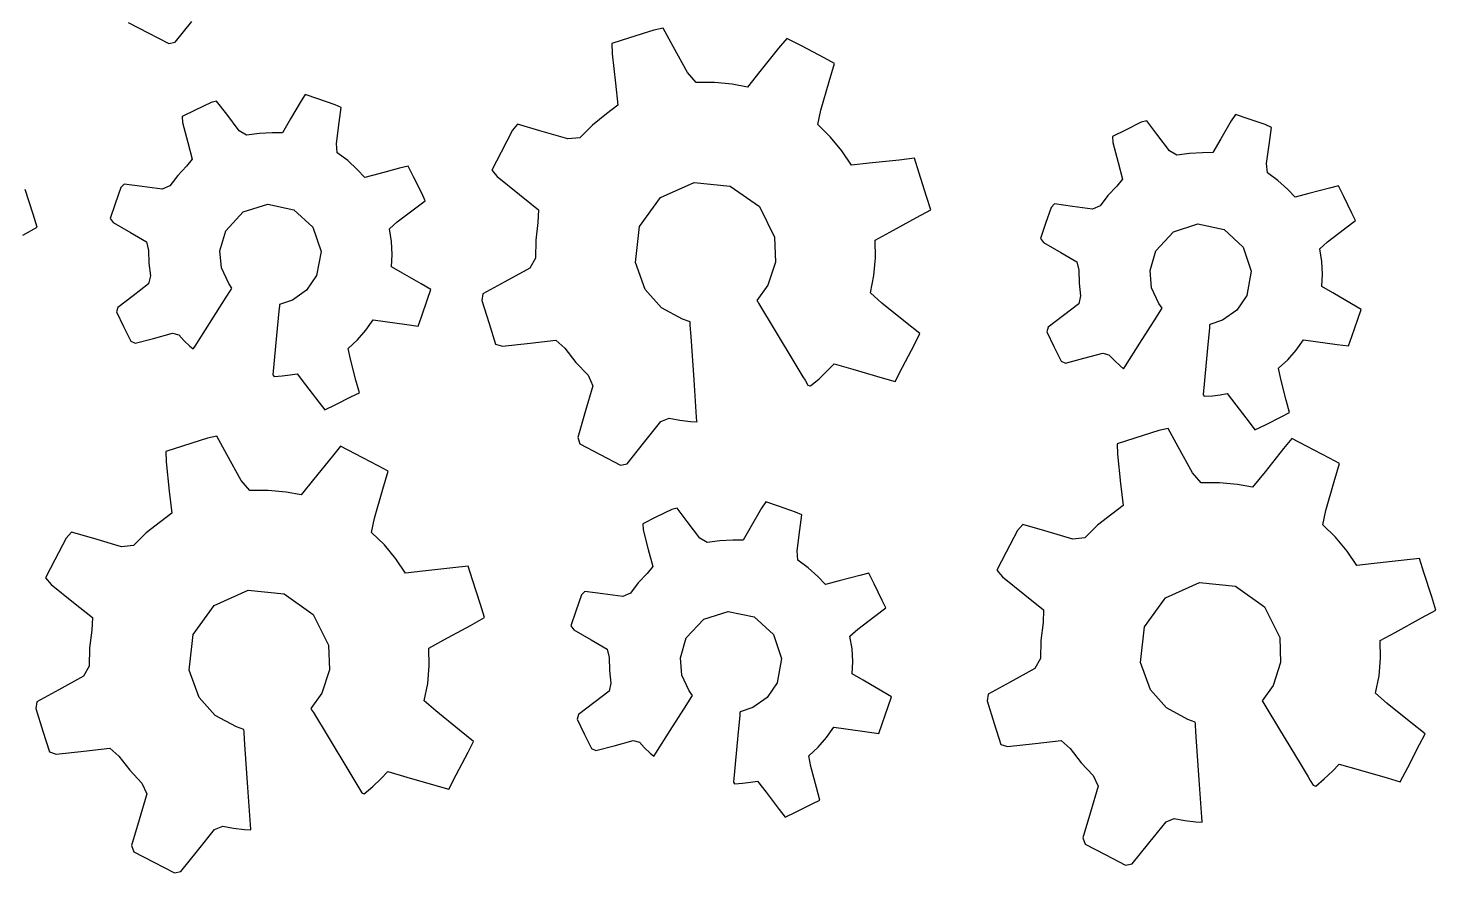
# Model space of a CAD drawing. Header units: metres. Extents: x 1466 to 1806, y 1326 to 1675.
# Drawn here: x 1677.6 to 1805.9, y 1443.6 to 1520.7 of the extents above; entities that cross this region are included whole.
import ezdxf

# ---------------------------------------------------------------- set-up
doc = ezdxf.new("R2010")
doc.units = ezdxf.units.M

msp = doc.modelspace()

# ---------------------------------------------------------------- linework, layer by layer
at = {"layer": 'COMPONENT0'}
for p, q in [((1690.98, 1519.38), (1692.49, 1521.26)), ((1686.69, 1521.18), (1688.53, 1520.23)), ((1688.53, 1520.23), (1690.39, 1519.26)), ((1734.62, 1520.47), (1732.42, 1519.78)), ((1735.47, 1520.66), (1734.62, 1520.47)), ((1736.39, 1518.98), (1735.47, 1520.66)), ((1690.39, 1519.26), (1690.98, 1519.38)), ((1732.42, 1519.78), (1730.81, 1519.27)), ((1730.81, 1519.27), (1730.84, 1518.31)), ((1737.69, 1516.61), (1736.39, 1518.98)), ((1746.01, 1518.84), (1744.3, 1516.71)), ((1746.76, 1519.73), (1746.01, 1518.84)), ((1748.1, 1519.04), (1746.76, 1519.73)), ((1750.17, 1517.95), (1748.1, 1519.04)), ((1730.84, 1518.31), (1731.13, 1515.65)), ((1751.1, 1517.45), (1750.17, 1517.95)), ((1750.62, 1515.81), (1751.1, 1517.45)), ((1738.49, 1515.71), (1737.69, 1516.61)), ((1744.3, 1516.71), (1743.16, 1515.29)), ((1731.13, 1515.65), (1731.36, 1513.64)), ((1740.15, 1515.71), (1738.49, 1515.71)), ((1741.78, 1515.54), (1740.15, 1515.71)), ((1743.16, 1515.29), (1741.78, 1515.54)), ((1749.85, 1513.18), (1750.62, 1515.81)), ((1694.26, 1513.89), (1692.81, 1513.19)), ((1694.76, 1514.01), (1694.26, 1513.89)), ((1695.68, 1512.81), (1694.76, 1514.01)), ((1702.46, 1514.04), (1701.5, 1512.38)), ((1702.85, 1514.6), (1702.46, 1514.04)), ((1704, 1514.21), (1702.85, 1514.6)), ((1705.56, 1513.67), (1704, 1514.21)), ((1706.13, 1513.42), (1705.56, 1513.67)), ((1731.36, 1513.64), (1730.32, 1512.84)), ((1692.81, 1513.19), (1691.62, 1512.6)), ((1691.62, 1512.6), (1691.65, 1512.05)), ((1696.82, 1511.3), (1695.68, 1512.81)), ((1701.5, 1512.38), (1700.77, 1511.12)), ((1705.95, 1512.06), (1706.13, 1513.42)), ((1730.32, 1512.84), (1729.03, 1511.82)), ((1749.58, 1511.86), (1749.85, 1513.18)), ((1787.69, 1512.78), (1787.29, 1512.22)), ((1788.83, 1512.39), (1787.69, 1512.78)), ((1790.39, 1511.86), (1788.83, 1512.39)), ((1691.65, 1512.05), (1692.13, 1510.23)), ((1697.5, 1510.89), (1696.82, 1511.3)), ((1698.66, 1511.06), (1697.5, 1510.89)), ((1699.84, 1511.1), (1698.66, 1511.06)), ((1700.77, 1511.12), (1699.84, 1511.1)), ((1705.68, 1510.14), (1705.95, 1512.06)), ((1721.74, 1511.35), (1720.7, 1509.36)), ((1722.2, 1511.9), (1721.74, 1511.35)), ((1724.24, 1511.31), (1722.2, 1511.9)), ((1726.78, 1510.57), (1724.24, 1511.31)), ((1729.03, 1511.82), (1727.87, 1510.67)), ((1750.74, 1510.73), (1749.58, 1511.86)), ((1777.64, 1511.37), (1776.45, 1510.79)), ((1779.09, 1512.08), (1777.64, 1511.37)), ((1779.59, 1512.2), (1779.09, 1512.08)), ((1780.51, 1510.99), (1779.59, 1512.2)), ((1781.66, 1509.48), (1780.51, 1510.99)), ((1787.29, 1512.22), (1786.33, 1510.56)), ((1790.97, 1511.61), (1790.39, 1511.86)), ((1790.78, 1510.24), (1790.97, 1511.61)), ((1692.13, 1510.23), (1692.54, 1508.7)), ((1705.76, 1509.28), (1705.68, 1510.14)), ((1727.87, 1510.67), (1726.78, 1510.57)), ((1751.79, 1509.46), (1750.74, 1510.73)), ((1776.45, 1510.79), (1776.49, 1510.23)), ((1776.49, 1510.23), (1776.97, 1508.42)), ((1786.33, 1510.56), (1785.6, 1509.31)), ((1790.52, 1508.32), (1790.78, 1510.24)), ((1692.54, 1508.7), (1692.01, 1508.06)), ((1706.72, 1508.58), (1705.76, 1509.28)), ((1707.59, 1507.78), (1706.72, 1508.58)), ((1720.7, 1509.36), (1719.85, 1507.72)), ((1752.67, 1508.15), (1751.79, 1509.46)), ((1757, 1508.63), (1754.26, 1508.33)), ((1758.4, 1508.79), (1757, 1508.63)), ((1758.8, 1507.53), (1758.4, 1508.79)), ((1776.97, 1508.42), (1777.37, 1506.89)), ((1782.33, 1509.08), (1781.66, 1509.48)), ((1783.49, 1509.24), (1782.33, 1509.08)), ((1784.67, 1509.29), (1783.49, 1509.24)), ((1785.6, 1509.31), (1784.67, 1509.29)), ((1691.21, 1507.21), (1690.5, 1506.27)), ((1692.01, 1508.06), (1691.21, 1507.21)), ((1708.28, 1507.05), (1707.59, 1507.78)), ((1709.54, 1507.38), (1708.28, 1507.05)), ((1711.43, 1507.89), (1709.54, 1507.38)), ((1712.24, 1508.08), (1711.43, 1507.89)), ((1712.72, 1507.11), (1712.24, 1508.08)), ((1719.85, 1507.72), (1720.35, 1507.12)), ((1754.26, 1508.33), (1752.67, 1508.15)), ((1759.5, 1505.29), (1758.8, 1507.53)), ((1790.6, 1507.47), (1790.52, 1508.32)), ((1791.55, 1506.76), (1790.6, 1507.47)), ((1678.02, 1503.7), (1677.31, 1505.95)), ((1686.03, 1506.12), (1685.52, 1504.64)), ((1686.34, 1506.43), (1686.03, 1506.12)), ((1687.97, 1506.21), (1686.34, 1506.43)), ((1689.8, 1505.96), (1687.97, 1506.21)), ((1690.5, 1506.27), (1689.8, 1505.96)), ((1713.46, 1505.61), (1712.72, 1507.11)), ((1720.35, 1507.12), (1722.39, 1505.48)), ((1735.23, 1505.2), (1738.32, 1506.59)), ((1738.32, 1506.59), (1741.6, 1506.26)), ((1741.6, 1506.26), (1744.26, 1504.39)), ((1776.85, 1506.24), (1776.05, 1505.39)), ((1777.37, 1506.89), (1776.85, 1506.24)), ((1792.42, 1505.97), (1791.55, 1506.76)), ((1793.11, 1505.23), (1792.42, 1505.97)), ((1796.26, 1506.07), (1794.38, 1505.57)), ((1797.08, 1506.27), (1796.26, 1506.07)), ((1797.55, 1505.3), (1797.08, 1506.27)), ((1685.52, 1504.64), (1685.06, 1503.3)), ((1697.19, 1503.9), (1699.42, 1504.61)), ((1699.42, 1504.61), (1701.79, 1504.1)), ((1712.8, 1504.18), (1713.78, 1504.92)), ((1713.78, 1504.92), (1713.46, 1505.61)), ((1722.39, 1505.48), (1724.12, 1504.1)), ((1733.32, 1502.57), (1735.23, 1505.2)), ((1759.88, 1504.09), (1759.5, 1505.29)), ((1771.18, 1504.62), (1770.86, 1504.3)), ((1772.8, 1504.4), (1771.18, 1504.62)), ((1776.05, 1505.39), (1775.33, 1504.46)), ((1794.38, 1505.57), (1793.11, 1505.23)), ((1798.29, 1503.79), (1797.55, 1505.3)), ((1678.39, 1502.5), (1678.02, 1503.7)), ((1685.06, 1503.3), (1685.34, 1502.92)), ((1695.59, 1502.18), (1697.19, 1503.9)), ((1701.79, 1504.1), (1703.54, 1502.51)), ((1711.24, 1502.99), (1712.8, 1504.18)), ((1724.12, 1504.1), (1724.06, 1502.94)), ((1744.26, 1504.39), (1745.64, 1501.59)), ((1756.16, 1502.05), (1758.58, 1503.38)), ((1758.58, 1503.38), (1759.88, 1504.09)), ((1770.86, 1504.3), (1770.36, 1502.83)), ((1774.63, 1504.15), (1772.8, 1504.4)), ((1775.33, 1504.46), (1774.63, 1504.15)), ((1798.61, 1503.11), (1798.29, 1503.79)), ((1677.1, 1501.79), (1678.39, 1502.5)), ((1685.34, 1502.92), (1686.91, 1502.01)), ((1686.91, 1502.01), (1688.38, 1501.16)), ((1695.05, 1500.36), (1695.59, 1502.18)), ((1703.54, 1502.51), (1704.28, 1500.3)), ((1710.52, 1502.35), (1711.24, 1502.99)), ((1710.71, 1501.2), (1710.52, 1502.35)), ((1724.06, 1502.94), (1723.86, 1501.32)), ((1732.95, 1499.29), (1733.32, 1502.57)), ((1754.81, 1501.31), (1756.16, 1502.05)), ((1770.36, 1502.83), (1769.9, 1501.48)), ((1780.42, 1500.36), (1782.03, 1502.09)), ((1782.03, 1502.09), (1784.25, 1502.8)), ((1784.25, 1502.8), (1786.63, 1502.28)), ((1786.63, 1502.28), (1788.37, 1500.69)), ((1796.07, 1501.17), (1797.63, 1502.36)), ((1797.63, 1502.36), (1798.61, 1503.11)), ((1688.38, 1501.16), (1688.55, 1500.38)), ((1710.77, 1500.02), (1710.71, 1501.2)), ((1723.86, 1501.32), (1723.83, 1499.68)), ((1745.64, 1501.59), (1745.73, 1499.31)), ((1754.84, 1499.71), (1754.81, 1501.31)), ((1769.9, 1501.48), (1770.18, 1501.11)), ((1770.18, 1501.11), (1771.74, 1500.2)), ((1795.36, 1500.53), (1796.07, 1501.17)), ((1688.55, 1500.38), (1688.57, 1499.22)), ((1695.2, 1498.78), (1695.05, 1500.36)), ((1704.28, 1500.3), (1703.88, 1498.1)), ((1710.72, 1498.89), (1710.77, 1500.02)), ((1723.83, 1499.68), (1723.31, 1498.75)), ((1754.7, 1498.08), (1754.84, 1499.71)), ((1771.74, 1500.2), (1773.22, 1499.34)), ((1779.89, 1498.55), (1780.42, 1500.36)), ((1788.37, 1500.69), (1789.11, 1498.48)), ((1795.54, 1499.38), (1795.36, 1500.53)), ((1688.57, 1499.22), (1688.72, 1498.07)), ((1695.86, 1497.36), (1695.2, 1498.78)), ((1711.71, 1498.32), (1710.72, 1498.89)), ((1713.42, 1497.33), (1711.71, 1498.32)), ((1723.31, 1498.75), (1721.05, 1497.51)), ((1733.85, 1496.81), (1732.95, 1499.29)), ((1745.73, 1499.31), (1745.04, 1497.21)), ((1773.22, 1499.34), (1773.39, 1498.57)), ((1773.39, 1498.57), (1773.41, 1497.4)), ((1780.03, 1496.96), (1779.89, 1498.55)), ((1789.11, 1498.48), (1788.71, 1496.28)), ((1795.61, 1498.21), (1795.54, 1499.38)), ((1795.56, 1497.08), (1795.61, 1498.21)), ((1688.56, 1497.33), (1687.15, 1496.25)), ((1688.72, 1498.07), (1688.56, 1497.33)), ((1696.16, 1496.93), (1695.86, 1497.36)), ((1696.1, 1496.83), (1696.16, 1496.93)), ((1703.88, 1498.1), (1702.96, 1496.75)), ((1714.3, 1496.82), (1713.42, 1497.33)), ((1721.05, 1497.51), (1719.04, 1496.41)), ((1745.04, 1497.21), (1744.04, 1495.8)), ((1754.39, 1496.5), (1754.7, 1498.08)), ((1773.41, 1497.4), (1773.55, 1496.25)), ((1780.7, 1495.54), (1780.03, 1496.96)), ((1796.55, 1496.5), (1795.56, 1497.08)), ((1687.15, 1496.25), (1685.75, 1495.19)), ((1694.12, 1493.73), (1695.64, 1496.11)), ((1695.64, 1496.11), (1696.04, 1496.74)), ((1696.04, 1496.74), (1696.1, 1496.83)), ((1701.67, 1495.83), (1700.5, 1495.44)), ((1702.96, 1496.75), (1701.67, 1495.83)), ((1713.45, 1494.33), (1713.99, 1495.93)), ((1713.99, 1495.93), (1714.3, 1496.82)), ((1719.04, 1496.41), (1718.95, 1495.8)), ((1718.95, 1495.8), (1719.6, 1493.73)), ((1735.33, 1495.16), (1733.85, 1496.81)), ((1744.04, 1495.8), (1744.11, 1495.7)), ((1744.11, 1495.7), (1744.19, 1495.56)), ((1755.43, 1495.57), (1754.39, 1496.5)), ((1773.55, 1496.25), (1773.4, 1495.51)), ((1788.71, 1496.28), (1787.8, 1494.94)), ((1798.26, 1495.51), (1796.55, 1496.5)), ((1685.75, 1495.19), (1685.63, 1494.78)), ((1685.63, 1494.78), (1686.28, 1493.44)), ((1700.47, 1495.13), (1700.29, 1493.27)), ((1700.48, 1495.24), (1700.47, 1495.13)), ((1700.49, 1495.35), (1700.48, 1495.24)), ((1700.5, 1495.44), (1700.49, 1495.35)), ((1713.15, 1493.48), (1713.45, 1494.33)), ((1737.25, 1494.11), (1735.33, 1495.16)), ((1744.19, 1495.56), (1744.27, 1495.42)), ((1744.27, 1495.42), (1745.61, 1493.2)), ((1757.59, 1493.84), (1755.43, 1495.57)), ((1771.98, 1494.44), (1770.59, 1493.38)), ((1773.4, 1495.51), (1771.98, 1494.44)), ((1780.47, 1494.29), (1780.88, 1494.93)), ((1780.99, 1495.11), (1780.7, 1495.54)), ((1780.88, 1494.93), (1780.93, 1495.01)), ((1780.93, 1495.01), (1780.99, 1495.11)), ((1787.8, 1494.94), (1786.5, 1494.01)), ((1799.13, 1495), (1798.26, 1495.51)), ((1798.83, 1494.11), (1799.13, 1495)), ((1686.28, 1493.44), (1686.94, 1492.09)), ((1692.8, 1491.66), (1694.12, 1493.73)), ((1700.29, 1493.27), (1700.05, 1490.68)), ((1707.61, 1492.22), (1708.38, 1493.1)), ((1708.38, 1493.1), (1709.05, 1494.04)), ((1709.05, 1494.04), (1710.14, 1493.89)), ((1710.14, 1493.89), (1712.1, 1493.62)), ((1712.1, 1493.62), (1713.15, 1493.48)), ((1719.6, 1493.73), (1720.2, 1491.83)), ((1737.94, 1493.87), (1737.25, 1494.11)), ((1737.95, 1493.71), (1737.94, 1493.87)), ((1737.96, 1493.57), (1737.95, 1493.71)), ((1738.03, 1492.52), (1737.96, 1493.57)), ((1745.61, 1493.2), (1747.49, 1490.08)), ((1758.89, 1492.8), (1757.59, 1493.84)), ((1770.59, 1493.38), (1770.46, 1492.96)), ((1778.95, 1491.91), (1780.47, 1494.29)), ((1785.3, 1493.31), (1785.13, 1491.46)), ((1785.31, 1493.42), (1785.3, 1493.31)), ((1785.32, 1493.54), (1785.31, 1493.42)), ((1785.33, 1493.63), (1785.32, 1493.54)), ((1786.5, 1494.01), (1785.33, 1493.63)), ((1798.28, 1492.52), (1798.83, 1494.11)), ((1686.94, 1492.09), (1687.33, 1491.91)), ((1687.33, 1491.91), (1689.01, 1492.35)), ((1689.01, 1492.35), (1690.75, 1492.82)), ((1690.75, 1492.82), (1691.31, 1492.67)), ((1691.31, 1492.67), (1691.79, 1492.14)), ((1691.79, 1492.14), (1692.31, 1491.65)), ((1706.76, 1491.44), (1707.61, 1492.22)), ((1720.2, 1491.83), (1720.82, 1491.64)), ((1720.82, 1491.64), (1723.34, 1491.92)), ((1723.34, 1491.92), (1725.7, 1492.18)), ((1725.7, 1492.18), (1726.53, 1491.45)), ((1738.3, 1488.59), (1738.03, 1492.52)), ((1757.31, 1489.73), (1758.39, 1491.81)), ((1758.39, 1491.81), (1758.89, 1492.8)), ((1770.46, 1492.96), (1771.11, 1491.63)), ((1777.64, 1489.85), (1778.95, 1491.91)), ((1793.22, 1491.28), (1793.88, 1492.22)), ((1793.88, 1492.22), (1794.98, 1492.07)), ((1794.98, 1492.07), (1796.94, 1491.81)), ((1796.94, 1491.81), (1797.99, 1491.67)), ((1797.99, 1491.67), (1798.28, 1492.52)), ((1692.31, 1491.65), (1692.63, 1491.39)), ((1692.63, 1491.39), (1692.65, 1491.42)), ((1692.65, 1491.42), (1692.8, 1491.66)), ((1700.05, 1490.68), (1699.96, 1489.66)), ((1706.96, 1490.46), (1706.76, 1491.44)), ((1707.47, 1488.55), (1706.96, 1490.46)), ((1726.53, 1491.45), (1727.53, 1490.16)), ((1771.11, 1491.63), (1771.77, 1490.28)), ((1772.17, 1490.09), (1773.84, 1490.54)), ((1773.84, 1490.54), (1775.58, 1491)), ((1775.58, 1491), (1776.14, 1490.85)), ((1776.14, 1490.85), (1776.63, 1490.33)), ((1785.13, 1491.46), (1784.89, 1488.86)), ((1792.45, 1490.41), (1793.22, 1491.28)), ((1699.93, 1489.4), (1699.9, 1489.03)), ((1699.96, 1489.66), (1699.93, 1489.4)), ((1727.53, 1490.16), (1728.64, 1488.99)), ((1747.49, 1490.08), (1748.23, 1488.86)), ((1749.7, 1488.68), (1750.44, 1489.39)), ((1750.44, 1489.39), (1751.07, 1490.04)), ((1751.07, 1490.04), (1752.79, 1489.54)), ((1752.79, 1489.54), (1755.44, 1488.77)), ((1756.63, 1488.43), (1757.31, 1489.73)), ((1771.77, 1490.28), (1772.17, 1490.09)), ((1776.63, 1490.33), (1777.15, 1489.84)), ((1777.15, 1489.84), (1777.46, 1489.57)), ((1777.46, 1489.57), (1777.48, 1489.6)), ((1777.48, 1489.6), (1777.64, 1489.85)), ((1791.59, 1489.63), (1792.45, 1490.41)), ((1791.8, 1488.65), (1791.59, 1489.63)), ((1699.9, 1489.03), (1700, 1488.88)), ((1700, 1488.88), (1700.73, 1488.93)), ((1700.73, 1488.93), (1701.46, 1489.02)), ((1701.46, 1489.02), (1702.1, 1489.13)), ((1702.1, 1489.13), (1702.87, 1488.11)), ((1702.87, 1488.11), (1704.07, 1486.54)), ((1707.78, 1487.39), (1707.47, 1488.55)), ((1729.08, 1488.03), (1728.38, 1485.65)), ((1728.64, 1488.99), (1729.08, 1488.03)), ((1738.53, 1485.18), (1738.3, 1488.59)), ((1748.23, 1488.86), (1748.42, 1488.55)), ((1748.42, 1488.55), (1748.69, 1488.1)), ((1748.69, 1488.1), (1748.92, 1488.02)), ((1748.92, 1488.02), (1749.7, 1488.68)), ((1755.44, 1488.77), (1756.63, 1488.43)), ((1784.89, 1488.86), (1784.79, 1487.84)), ((1792.31, 1486.73), (1791.8, 1488.65)), ((1705.56, 1486.3), (1707.07, 1487.04)), ((1707.07, 1487.04), (1707.78, 1487.39)), ((1784.77, 1487.59), (1784.73, 1487.21)), ((1784.73, 1487.21), (1784.83, 1487.07)), ((1784.79, 1487.84), (1784.77, 1487.59)), ((1784.83, 1487.07), (1785.57, 1487.11)), ((1785.57, 1487.11), (1786.29, 1487.21)), ((1786.29, 1487.21), (1786.93, 1487.32)), ((1786.93, 1487.32), (1787.71, 1486.3)), ((1792.61, 1485.58), (1792.31, 1486.73)), ((1704.07, 1486.54), (1704.62, 1485.84)), ((1704.62, 1485.84), (1705.56, 1486.3)), ((1728.38, 1485.65), (1727.69, 1483.3)), ((1787.71, 1486.3), (1788.91, 1484.72)), ((1791.91, 1485.22), (1792.61, 1485.58)), ((1733.7, 1482.81), (1735.27, 1484.77)), ((1735.27, 1484.77), (1736.02, 1485.07)), ((1736.02, 1485.07), (1737, 1484.89)), ((1737, 1484.89), (1737.99, 1484.77)), ((1737.99, 1484.77), (1738.57, 1484.73)), ((1738.56, 1484.8), (1738.53, 1485.18)), ((1738.56, 1484.78), (1738.56, 1484.8)), ((1738.57, 1484.73), (1738.56, 1484.78)), ((1781.54, 1484.14), (1780.69, 1483.95)), ((1782.46, 1482.46), (1781.54, 1484.14)), ((1788.91, 1484.72), (1789.45, 1484.02)), ((1789.45, 1484.02), (1790.4, 1484.48)), ((1790.4, 1484.48), (1791.91, 1485.22)), ((1693.93, 1483.26), (1691.74, 1482.56)), ((1694.78, 1483.45), (1693.93, 1483.26)), ((1695.7, 1481.76), (1694.78, 1483.45)), ((1727.69, 1483.3), (1727.89, 1482.73)), ((1732.19, 1480.92), (1733.7, 1482.81)), ((1778.49, 1483.26), (1776.88, 1482.75)), ((1776.88, 1482.75), (1776.91, 1481.79)), ((1780.69, 1483.95), (1778.49, 1483.26)), ((1792.82, 1483.21), (1792.07, 1482.32)), ((1794.16, 1482.52), (1792.82, 1483.21)), ((1691.74, 1482.56), (1690.12, 1482.05)), ((1690.12, 1482.05), (1690.15, 1481.1)), ((1697, 1479.39), (1695.7, 1481.76)), ((1705.32, 1481.62), (1703.61, 1479.49)), ((1706.07, 1482.52), (1705.32, 1481.62)), ((1707.41, 1481.82), (1706.07, 1482.52)), ((1709.49, 1480.74), (1707.41, 1481.82)), ((1727.89, 1482.73), (1729.73, 1481.77)), ((1729.73, 1481.77), (1731.6, 1480.8)), ((1776.91, 1481.79), (1777.2, 1479.13)), ((1783.76, 1480.09), (1782.46, 1482.46)), ((1792.07, 1482.32), (1790.37, 1480.19)), ((1796.24, 1481.44), (1794.16, 1482.52)), ((1690.15, 1481.1), (1690.44, 1478.43)), ((1710.41, 1480.24), (1709.49, 1480.74)), ((1709.93, 1478.6), (1710.41, 1480.24)), ((1731.6, 1480.8), (1732.19, 1480.92)), ((1790.37, 1480.19), (1789.23, 1478.77)), ((1797.17, 1480.93), (1796.24, 1481.44)), ((1796.69, 1479.29), (1797.17, 1480.93)), ((1697.8, 1478.49), (1697, 1479.39)), ((1703.61, 1479.49), (1702.47, 1478.07)), ((1777.2, 1479.13), (1777.42, 1477.12)), ((1784.55, 1479.19), (1783.76, 1480.09)), ((1786.21, 1479.19), (1784.55, 1479.19)), ((1787.85, 1479.02), (1786.21, 1479.19)), ((1789.23, 1478.77), (1787.85, 1479.02)), ((1795.92, 1476.66), (1796.69, 1479.29)), ((1690.44, 1478.43), (1690.67, 1476.42)), ((1699.46, 1478.49), (1697.8, 1478.49)), ((1701.09, 1478.32), (1699.46, 1478.49)), ((1702.47, 1478.07), (1701.09, 1478.32)), ((1709.16, 1475.96), (1709.93, 1478.6)), ((1690.67, 1476.42), (1689.63, 1475.63)), ((1736.26, 1476.74), (1734.81, 1476.03)), ((1736.76, 1476.86), (1736.26, 1476.74)), ((1737.68, 1475.65), (1736.76, 1476.86)), ((1744.46, 1476.88), (1743.5, 1475.22)), ((1744.85, 1477.44), (1744.46, 1476.88)), ((1746, 1477.05), (1744.85, 1477.44)), ((1747.56, 1476.51), (1746, 1477.05)), ((1748.13, 1476.26), (1747.56, 1476.51)), ((1777.42, 1477.12), (1776.39, 1476.32)), ((1795.65, 1475.34), (1795.92, 1476.66)), ((1689.63, 1475.63), (1688.35, 1474.6)), ((1708.89, 1474.65), (1709.16, 1475.96)), ((1734.81, 1476.03), (1733.62, 1475.44)), ((1733.62, 1475.44), (1733.65, 1474.89)), ((1738.82, 1474.14), (1737.68, 1475.65)), ((1743.5, 1475.22), (1742.77, 1473.96)), ((1747.95, 1474.9), (1748.13, 1476.26)), ((1768.27, 1475.38), (1767.81, 1474.84)), ((1770.3, 1474.79), (1768.27, 1475.38)), ((1775.1, 1475.3), (1773.94, 1474.15)), ((1776.39, 1476.32), (1775.1, 1475.3)), ((1796.81, 1474.21), (1795.65, 1475.34)), ((1681.05, 1474.14), (1680.02, 1472.14)), ((1681.52, 1474.69), (1681.05, 1474.14)), ((1683.55, 1474.1), (1681.52, 1474.69)), ((1686.09, 1473.35), (1683.55, 1474.1)), ((1688.35, 1474.6), (1687.18, 1473.45)), ((1710.06, 1473.51), (1708.89, 1474.65)), ((1733.65, 1474.89), (1734.13, 1473.08)), ((1739.5, 1473.73), (1738.82, 1474.14)), ((1740.66, 1473.9), (1739.5, 1473.73)), ((1741.84, 1473.94), (1740.66, 1473.9)), ((1742.77, 1473.96), (1741.84, 1473.94)), ((1747.69, 1472.98), (1747.95, 1474.9)), ((1767.81, 1474.84), (1766.77, 1472.84)), ((1772.84, 1474.05), (1770.3, 1474.79)), ((1773.94, 1474.15), (1772.84, 1474.05)), ((1797.86, 1472.94), (1796.81, 1474.21)), ((1687.18, 1473.45), (1686.09, 1473.35)), ((1711.1, 1472.25), (1710.06, 1473.51)), ((1734.13, 1473.08), (1734.54, 1471.55)), ((1747.76, 1472.12), (1747.69, 1472.98)), ((1766.77, 1472.84), (1765.92, 1471.2)), ((1798.73, 1471.63), (1797.86, 1472.94)), ((1680.02, 1472.14), (1679.16, 1470.5)), ((1711.98, 1470.94), (1711.1, 1472.25)), ((1716.31, 1471.42), (1713.57, 1471.11)), ((1717.71, 1471.57), (1716.31, 1471.42)), ((1718.11, 1470.32), (1717.71, 1471.57)), ((1734.54, 1471.55), (1734.02, 1470.9)), ((1748.72, 1471.42), (1747.76, 1472.12)), ((1749.59, 1470.62), (1748.72, 1471.42)), ((1765.92, 1471.2), (1766.42, 1470.6)), ((1800.32, 1471.81), (1798.73, 1471.63)), ((1803.06, 1472.11), (1800.32, 1471.81)), ((1804.47, 1472.27), (1803.06, 1472.11)), ((1804.86, 1471.01), (1804.47, 1472.27)), ((1679.16, 1470.5), (1679.66, 1469.91)), ((1679.66, 1469.91), (1681.7, 1468.27)), ((1713.57, 1471.11), (1711.98, 1470.94)), ((1718.81, 1468.08), (1718.11, 1470.32)), ((1733.21, 1470.05), (1732.5, 1469.12)), ((1734.02, 1470.9), (1733.21, 1470.05)), ((1750.28, 1469.89), (1749.59, 1470.62)), ((1751.54, 1470.23), (1750.28, 1469.89)), ((1753.43, 1470.73), (1751.54, 1470.23)), ((1754.24, 1470.92), (1753.43, 1470.73)), ((1754.72, 1469.95), (1754.24, 1470.92)), ((1755.46, 1468.45), (1754.72, 1469.95)), ((1766.42, 1470.6), (1768.46, 1468.96)), ((1781.3, 1468.68), (1784.39, 1470.07)), ((1784.39, 1470.07), (1787.67, 1469.74)), ((1805.57, 1468.77), (1804.86, 1471.01)), ((1694.54, 1467.99), (1697.64, 1469.38)), ((1697.64, 1469.38), (1700.92, 1469.05)), ((1700.92, 1469.05), (1703.57, 1467.17)), ((1728.03, 1468.96), (1727.52, 1467.48)), ((1728.34, 1469.27), (1728.03, 1468.96)), ((1729.97, 1469.05), (1728.34, 1469.27)), ((1731.8, 1468.8), (1729.97, 1469.05)), ((1732.5, 1469.12), (1731.8, 1468.8)), ((1768.46, 1468.96), (1770.18, 1467.58)), ((1779.39, 1466.05), (1781.3, 1468.68)), ((1787.67, 1469.74), (1790.33, 1467.87)), ((1805.95, 1467.57), (1805.57, 1468.77)), ((1681.7, 1468.27), (1683.43, 1466.89)), ((1692.63, 1465.35), (1694.54, 1467.99)), ((1719.19, 1466.88), (1718.81, 1468.08)), ((1727.52, 1467.48), (1727.06, 1466.14)), ((1739.19, 1466.74), (1741.42, 1467.45)), ((1741.42, 1467.45), (1743.79, 1466.94)), ((1754.8, 1467.02), (1755.78, 1467.76)), ((1755.78, 1467.76), (1755.46, 1468.45)), ((1770.18, 1467.58), (1770.13, 1466.42)), ((1790.33, 1467.87), (1791.71, 1465.07)), ((1804.65, 1466.86), (1805.95, 1467.57)), ((1683.43, 1466.89), (1683.37, 1465.72)), ((1703.57, 1467.17), (1704.95, 1464.37)), ((1715.47, 1464.84), (1717.9, 1466.16)), ((1717.9, 1466.16), (1719.19, 1466.88)), ((1727.06, 1466.14), (1727.34, 1465.76)), ((1737.59, 1465.02), (1739.19, 1466.74)), ((1743.79, 1466.94), (1745.54, 1465.35)), ((1753.24, 1465.83), (1754.8, 1467.02)), ((1770.13, 1466.42), (1769.93, 1464.8)), ((1802.23, 1465.53), (1804.65, 1466.86)), ((1683.37, 1465.72), (1683.17, 1464.11)), ((1692.26, 1462.08), (1692.63, 1465.35)), ((1714.12, 1464.1), (1715.47, 1464.84)), ((1727.34, 1465.76), (1728.91, 1464.85)), ((1728.91, 1464.85), (1730.38, 1464)), ((1737.05, 1463.2), (1737.59, 1465.02)), ((1745.54, 1465.35), (1746.28, 1463.14)), ((1752.52, 1465.19), (1753.24, 1465.83)), ((1752.71, 1464.04), (1752.52, 1465.19)), ((1769.93, 1464.8), (1769.9, 1463.16)), ((1779.01, 1462.78), (1779.39, 1466.05)), ((1791.71, 1465.07), (1791.79, 1462.79)), ((1800.88, 1464.79), (1802.23, 1465.53)), ((1800.91, 1463.19), (1800.88, 1464.79)), ((1683.17, 1464.11), (1683.15, 1462.46)), ((1704.95, 1464.37), (1705.04, 1462.1)), ((1714.15, 1462.49), (1714.12, 1464.1)), ((1730.38, 1464), (1730.55, 1463.23)), ((1752.78, 1462.86), (1752.71, 1464.04)), ((1683.15, 1462.46), (1682.62, 1461.54)), ((1714.01, 1460.87), (1714.15, 1462.49)), ((1730.55, 1463.23), (1730.58, 1462.06)), ((1737.2, 1461.62), (1737.05, 1463.2)), ((1746.28, 1463.14), (1745.88, 1460.94)), ((1752.72, 1461.74), (1752.78, 1462.86)), ((1769.38, 1462.23), (1767.12, 1460.99)), ((1769.9, 1463.16), (1769.38, 1462.23)), ((1779.92, 1460.29), (1779.01, 1462.78)), ((1791.79, 1462.79), (1791.11, 1460.69)), ((1800.77, 1461.56), (1800.91, 1463.19)), ((1682.62, 1461.54), (1680.36, 1460.3)), ((1693.16, 1459.6), (1692.26, 1462.08)), ((1705.04, 1462.1), (1704.35, 1459.99)), ((1730.58, 1462.06), (1730.72, 1460.91)), ((1737.86, 1460.2), (1737.2, 1461.62)), ((1745.88, 1460.94), (1744.96, 1459.59)), ((1753.71, 1461.16), (1752.72, 1461.74)), ((1755.42, 1460.17), (1753.71, 1461.16)), ((1767.12, 1460.99), (1765.11, 1459.89)), ((1800.46, 1459.98), (1800.77, 1461.56)), ((1680.36, 1460.3), (1678.35, 1459.2)), ((1704.35, 1459.99), (1703.36, 1458.59)), ((1713.7, 1459.28), (1714.01, 1460.87)), ((1730.56, 1460.17), (1729.15, 1459.09)), ((1730.72, 1460.91), (1730.56, 1460.17)), ((1738.16, 1459.77), (1737.86, 1460.2)), ((1738.04, 1459.58), (1738.1, 1459.67)), ((1738.1, 1459.67), (1738.16, 1459.77)), ((1756.3, 1459.66), (1755.42, 1460.17)), ((1755.99, 1458.77), (1756.3, 1459.66)), ((1765.11, 1459.89), (1765.02, 1459.28)), ((1781.4, 1458.64), (1779.92, 1460.29)), ((1791.11, 1460.69), (1790.11, 1459.28)), ((1801.5, 1459.05), (1800.46, 1459.98)), ((1678.35, 1459.2), (1678.26, 1458.58)), ((1678.26, 1458.58), (1678.91, 1456.51)), ((1694.64, 1457.95), (1693.16, 1459.6)), ((1703.36, 1458.59), (1703.42, 1458.48)), ((1703.42, 1458.48), (1703.5, 1458.34)), ((1714.74, 1458.36), (1713.7, 1459.28)), ((1716.9, 1456.62), (1714.74, 1458.36)), ((1729.15, 1459.09), (1727.75, 1458.03)), ((1736.12, 1456.57), (1737.64, 1458.95)), ((1737.64, 1458.95), (1738.04, 1459.58)), ((1743.67, 1458.67), (1742.5, 1458.28)), ((1744.96, 1459.59), (1743.67, 1458.67)), ((1755.45, 1457.18), (1755.99, 1458.77)), ((1765.02, 1459.28), (1765.67, 1457.21)), ((1783.32, 1457.59), (1781.4, 1458.64)), ((1790.11, 1459.28), (1790.17, 1459.18)), ((1790.17, 1459.18), (1790.26, 1459.04)), ((1790.26, 1459.04), (1790.34, 1458.9)), ((1790.34, 1458.9), (1791.68, 1456.68)), ((1803.66, 1457.32), (1801.5, 1459.05)), ((1696.56, 1456.9), (1694.64, 1457.95)), ((1703.5, 1458.34), (1703.58, 1458.21)), ((1703.58, 1458.21), (1704.92, 1455.99)), ((1727.75, 1458.03), (1727.63, 1457.62)), ((1727.63, 1457.62), (1728.28, 1456.28)), ((1742.47, 1457.97), (1742.3, 1456.12)), ((1742.48, 1458.08), (1742.47, 1457.97)), ((1742.49, 1458.2), (1742.48, 1458.08)), ((1742.5, 1458.28), (1742.49, 1458.2)), ((1755.15, 1456.32), (1755.45, 1457.18)), ((1765.67, 1457.21), (1766.27, 1455.31)), ((1784.01, 1457.35), (1783.32, 1457.59)), ((1784.02, 1457.19), (1784.01, 1457.35)), ((1784.03, 1457.05), (1784.02, 1457.19)), ((1804.96, 1456.28), (1803.66, 1457.32)), ((1678.91, 1456.51), (1679.51, 1454.62)), ((1697.25, 1456.66), (1696.56, 1456.9)), ((1697.26, 1456.5), (1697.25, 1456.66)), ((1697.27, 1456.36), (1697.26, 1456.5)), ((1697.34, 1455.3), (1697.27, 1456.36)), ((1704.92, 1455.99), (1706.81, 1452.87)), ((1718.2, 1455.58), (1716.9, 1456.62)), ((1728.28, 1456.28), (1728.94, 1454.93)), ((1734.8, 1454.5), (1736.12, 1456.57)), ((1742.3, 1456.12), (1742.05, 1453.52)), ((1749.61, 1455.06), (1750.38, 1455.94)), ((1750.38, 1455.94), (1751.05, 1456.88)), ((1751.05, 1456.88), (1752.14, 1456.73)), ((1752.14, 1456.73), (1754.1, 1456.46)), ((1754.1, 1456.46), (1755.15, 1456.32)), ((1784.1, 1456), (1784.03, 1457.05)), ((1784.37, 1452.07), (1784.1, 1456)), ((1791.68, 1456.68), (1793.56, 1453.56)), ((1804.46, 1455.29), (1804.96, 1456.28)), ((1679.51, 1454.62), (1680.14, 1454.43)), ((1680.14, 1454.43), (1682.65, 1454.7)), ((1682.65, 1454.7), (1685.01, 1454.96)), ((1685.01, 1454.96), (1685.85, 1454.24)), ((1697.61, 1451.37), (1697.34, 1455.3)), ((1716.62, 1452.52), (1717.7, 1454.6)), ((1717.7, 1454.6), (1718.2, 1455.58)), ((1728.94, 1454.93), (1729.33, 1454.75)), ((1729.33, 1454.75), (1731.01, 1455.19)), ((1731.01, 1455.19), (1732.75, 1455.66)), ((1732.75, 1455.66), (1733.31, 1455.51)), ((1733.31, 1455.51), (1733.79, 1454.99)), ((1733.79, 1454.99), (1734.31, 1454.5)), ((1734.65, 1454.26), (1734.8, 1454.5)), ((1748.76, 1454.28), (1749.61, 1455.06)), ((1766.27, 1455.31), (1766.89, 1455.12)), ((1766.89, 1455.12), (1769.41, 1455.4)), ((1769.41, 1455.4), (1771.77, 1455.66)), ((1771.77, 1455.66), (1772.6, 1454.94)), ((1772.6, 1454.94), (1773.59, 1453.64)), ((1803.38, 1453.21), (1804.46, 1455.29)), ((1685.85, 1454.24), (1686.84, 1452.95)), ((1734.31, 1454.5), (1734.63, 1454.23)), ((1734.63, 1454.23), (1734.65, 1454.26)), ((1742.05, 1453.52), (1741.96, 1452.5)), ((1748.96, 1453.3), (1748.76, 1454.28)), ((1749.47, 1451.39), (1748.96, 1453.3)), ((1773.59, 1453.64), (1774.71, 1452.47)), ((1793.56, 1453.56), (1794.3, 1452.34)), ((1796.51, 1452.87), (1797.14, 1453.52)), ((1797.14, 1453.52), (1798.85, 1453.02)), ((1686.84, 1452.95), (1687.95, 1451.77)), ((1706.81, 1452.87), (1707.54, 1451.64)), ((1709.02, 1451.47), (1709.75, 1452.18)), ((1709.75, 1452.18), (1710.38, 1452.83)), ((1710.38, 1452.83), (1712.1, 1452.33)), ((1712.1, 1452.33), (1714.75, 1451.55)), ((1715.95, 1451.22), (1716.62, 1452.52)), ((1741.93, 1452.24), (1741.9, 1451.87)), ((1741.96, 1452.5), (1741.93, 1452.24)), ((1743.46, 1451.87), (1744.1, 1451.97)), ((1744.1, 1451.97), (1744.87, 1450.95)), ((1774.71, 1452.47), (1775.14, 1451.51)), ((1784.6, 1448.66), (1784.37, 1452.07)), ((1794.3, 1452.34), (1794.48, 1452.03)), ((1794.48, 1452.03), (1794.75, 1451.59)), ((1794.99, 1451.5), (1795.77, 1452.16)), ((1795.77, 1452.16), (1796.51, 1452.87)), ((1798.85, 1453.02), (1801.51, 1452.25)), ((1801.51, 1452.25), (1802.7, 1451.91)), ((1802.7, 1451.91), (1803.38, 1453.21)), ((1688.39, 1450.81), (1687.69, 1448.44)), ((1687.95, 1451.77), (1688.39, 1450.81)), ((1697.85, 1447.96), (1697.61, 1451.37)), ((1707.54, 1451.64), (1707.73, 1451.34)), ((1707.73, 1451.34), (1708, 1450.89)), ((1708, 1450.89), (1708.23, 1450.8)), ((1708.23, 1450.8), (1709.02, 1451.47)), ((1714.75, 1451.55), (1715.95, 1451.22)), ((1741.9, 1451.87), (1742, 1451.72)), ((1742, 1451.72), (1742.73, 1451.77)), ((1742.73, 1451.77), (1743.46, 1451.87)), ((1744.87, 1450.95), (1746.07, 1449.38)), ((1749.78, 1450.23), (1749.47, 1451.39)), ((1775.14, 1451.51), (1774.45, 1449.13)), ((1794.75, 1451.59), (1794.99, 1451.5)), ((1746.07, 1449.38), (1746.62, 1448.68)), ((1747.56, 1449.14), (1749.07, 1449.88)), ((1749.07, 1449.88), (1749.78, 1450.23)), ((1687.69, 1448.44), (1687, 1446.09)), ((1746.62, 1448.68), (1747.56, 1449.14)), ((1774.45, 1449.13), (1773.76, 1446.78)), ((1779.76, 1446.29), (1781.34, 1448.25)), ((1781.34, 1448.25), (1782.09, 1448.55)), ((1782.09, 1448.55), (1783.07, 1448.37)), ((1783.07, 1448.37), (1784.06, 1448.25)), ((1784.06, 1448.25), (1784.63, 1448.21)), ((1784.63, 1448.28), (1784.6, 1448.66)), ((1784.63, 1448.26), (1784.63, 1448.28)), ((1784.63, 1448.21), (1784.63, 1448.26)), ((1693.01, 1445.6), (1694.58, 1447.56)), ((1694.58, 1447.56), (1695.33, 1447.85)), ((1695.33, 1447.85), (1696.31, 1447.67)), ((1696.31, 1447.67), (1697.3, 1447.55)), ((1697.3, 1447.55), (1697.88, 1447.51)), ((1697.87, 1447.59), (1697.85, 1447.96)), ((1697.87, 1447.56), (1697.87, 1447.59)), ((1697.88, 1447.51), (1697.87, 1447.56)), ((1687, 1446.09), (1687.2, 1445.52)), ((1687.2, 1445.52), (1689.04, 1444.56)), ((1691.5, 1443.71), (1693.01, 1445.6)), ((1773.76, 1446.78), (1773.96, 1446.21)), ((1773.96, 1446.21), (1775.8, 1445.25)), ((1778.25, 1444.4), (1779.76, 1446.29)), ((1689.04, 1444.56), (1690.91, 1443.59)), ((1775.8, 1445.25), (1777.66, 1444.28)), ((1777.66, 1444.28), (1778.25, 1444.4)), ((1690.91, 1443.59), (1691.5, 1443.71))]:
    msp.add_line(p, q, dxfattribs=at)

doc.saveas('drawing.dxf')
